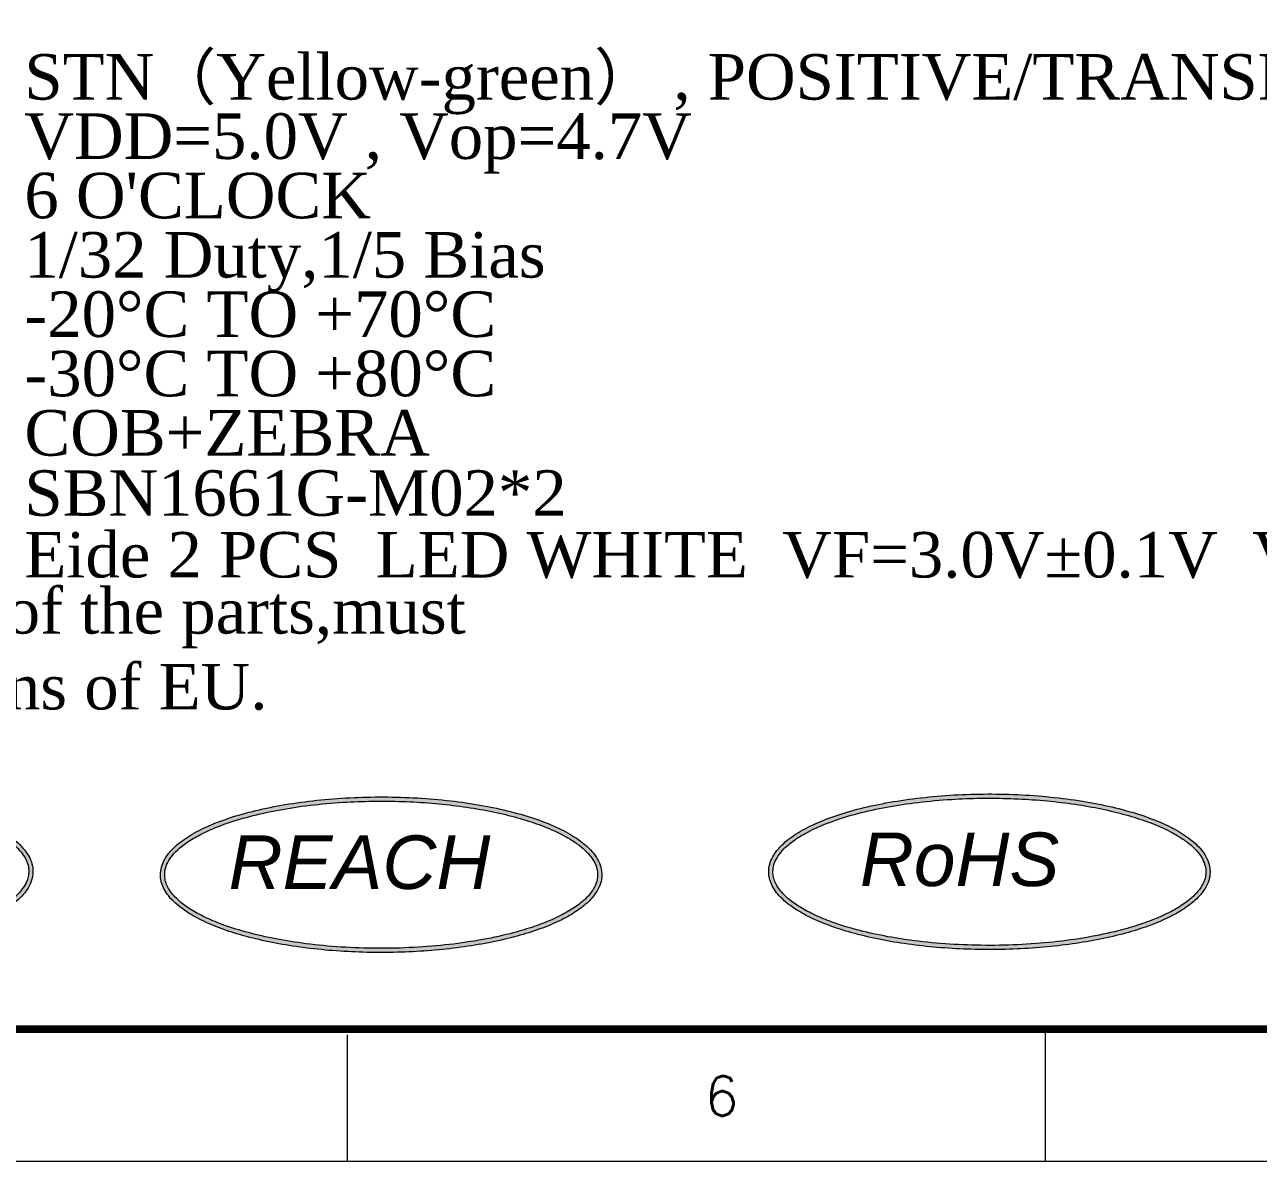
# Model space of a CAD drawing. Header units: millimetres. Extents: x 1251 to 1736, y 491 to 664.
# Drawn here: x 1302.2 to 1353.3, y 490.8 to 537.9 of the extents above; entities that cross this region are included whole.
import ezdxf

# ---------------------------------------------------------------- set-up
doc = ezdxf.new("R2010")
doc.units = ezdxf.units.MM
doc.header["$LTSCALE"] = 3
doc.layers.add('d', color=4, linetype='Continuous')
doc.styles.add('romans', font='romans.shx')
doc.styles.add('样式 3', font='')
doc.styles.get('样式 3').set_extended_font_data('FangSong_GB2312')

msp = doc.modelspace()

# ---------------------------------------------------------------- hatches: boundary and pattern name
at = {"layer": 'd', "lineweight": 0}
h = msp.add_hatch(color=0, dxfattribs=at)
edge = h.paths.add_edge_path()
edge.add_spline(control_points=[(1284.219, 502.856), (1284.219, 502.764), (1284.229, 502.673), (1284.271, 502.493), (1284.303, 502.403), (1284.386, 502.226), (1284.438, 502.139), (1284.56, 501.967), (1284.631, 501.883), (1284.896, 501.609), (1285.13, 501.425), (1285.619, 501.122), (1285.854, 500.998), (1286.37, 500.763), (1286.651, 500.651), (1287.255, 500.444), (1287.577, 500.347), (1288.257, 500.171), (1288.615, 500.092), (1289.358, 499.95), (1289.744, 499.888), (1290.536, 499.784), (1290.943, 499.742), (1291.769, 499.677), (1292.189, 499.655), (1293.033, 499.63), (1293.457, 499.628), (1294.303, 499.645), (1294.724, 499.663), (1295.555, 499.721), (1295.965, 499.759), (1296.765, 499.856), (1297.155, 499.914), (1297.909, 500.049), (1298.273, 500.125), (1298.966, 500.295), (1299.295, 500.388), (1299.915, 500.59), (1300.204, 500.699), (1300.738, 500.929), (1300.982, 501.051), (1301.42, 501.306), (1301.614, 501.44), (1301.948, 501.717), (1302.088, 501.86), (1302.28, 502.113), (1302.345, 502.22), (1302.444, 502.438), (1302.479, 502.549), (1302.516, 502.773), (1302.519, 502.885), (1302.492, 503.109), (1302.462, 503.22), (1302.372, 503.44), (1302.312, 503.548), (1302.162, 503.759), (1302.073, 503.863), (1301.808, 504.121), (1301.614, 504.273), (1301.161, 504.564), (1300.904, 504.702), (1300.332, 504.963), (1300.017, 505.085), (1299.339, 505.311), (1298.974, 505.415), (1298.204, 505.602), (1297.799, 505.685), (1296.956, 505.829), (1296.518, 505.889), (1295.622, 505.986), (1295.163, 506.022), (1294.235, 506.07), (1293.765, 506.081), (1292.827, 506.079), (1292.358, 506.065), (1291.432, 506.012), (1290.975, 505.973), (1290.083, 505.872), (1289.648, 505.809), (1288.812, 505.661), (1288.41, 505.576), (1287.648, 505.385), (1287.288, 505.279), (1286.62, 505.049), (1286.31, 504.925), (1285.75, 504.661), (1285.498, 504.521), (1285.058, 504.228), (1284.87, 504.075), (1284.6, 503.798), (1284.504, 503.675), (1284.366, 503.45), (1284.318, 503.348), (1284.249, 503.142), (1284.228, 503.037), (1284.219, 502.907), (1284.219, 502.881), (1284.219, 502.856)], knot_values=[0, 0, 0, 0, 0.080705, 0.080705, 0.16141, 0.16141, 0.242114, 0.242114, 0.322819, 0.322819, 0.509215, 0.509215, 0.648984, 0.648984, 0.788753, 0.788753, 0.928522, 0.928522, 1.068291, 1.068291, 1.20806, 1.20806, 1.347829, 1.347829, 1.487598, 1.487598, 1.627367, 1.627367, 1.767136, 1.767136, 1.906905, 1.906905, 2.046674, 2.046674, 2.186443, 2.186443, 2.326212, 2.326212, 2.465982, 2.465982, 2.605751, 2.605751, 2.74552, 2.74552, 2.885289, 2.885289, 2.984648, 2.984648, 3.084007, 3.084007, 3.183365, 3.183365, 3.282724, 3.282724, 3.382083, 3.382083, 3.481442, 3.481442, 3.636273, 3.636273, 3.791103, 3.791103, 3.945934, 3.945934, 4.100765, 4.100765, 4.255595, 4.255595, 4.410426, 4.410426, 4.565256, 4.565256, 4.720087, 4.720087, 4.874918, 4.874918, 5.029748, 5.029748, 5.184579, 5.184579, 5.339409, 5.339409, 5.49424, 5.49424, 5.64907, 5.64907, 5.803901, 5.803901, 5.958732, 5.958732, 6.074657, 6.074657, 6.167649, 6.167649, 6.260641, 6.260641, 6.283185, 6.283185, 6.283185, 6.283185], degree=3, periodic=0)
edge = h.paths.add_edge_path(flags=16)
edge.add_spline(control_points=[(1284.393, 502.856), (1284.393, 502.779), (1284.402, 502.703), (1284.437, 502.55), (1284.463, 502.474), (1284.534, 502.32), (1284.579, 502.243), (1284.686, 502.09), (1284.749, 502.013), (1284.893, 501.861), (1284.974, 501.786), (1285.203, 501.597), (1285.363, 501.484), (1285.723, 501.266), (1285.922, 501.161), (1286.358, 500.958), (1286.595, 500.861), (1287.162, 500.656), (1287.502, 500.55), (1288.225, 500.357), (1288.608, 500.271), (1289.409, 500.118), (1289.826, 500.052), (1290.728, 499.937), (1291.215, 499.891), (1292.207, 499.827), (1292.71, 499.809), (1293.718, 499.804), (1294.223, 499.815), (1295.22, 499.868), (1295.711, 499.908), (1296.669, 500.017), (1297.134, 500.086), (1298.025, 500.249), (1298.45, 500.343), (1299.151, 500.529), (1299.439, 500.615), (1299.979, 500.8), (1300.232, 500.899), (1300.699, 501.105), (1300.913, 501.213), (1301.298, 501.437), (1301.47, 501.553), (1301.744, 501.771), (1301.853, 501.872), (1302.038, 502.076), (1302.114, 502.179), (1302.233, 502.384), (1302.277, 502.487), (1302.323, 502.66), (1302.334, 502.731), (1302.341, 502.857), (1302.339, 502.913), (1302.323, 503.061), (1302.299, 503.154), (1302.226, 503.339), (1302.177, 503.433), (1302.05, 503.619), (1301.973, 503.711), (1301.793, 503.895), (1301.69, 503.986), (1301.457, 504.165), (1301.328, 504.253), (1300.985, 504.46), (1300.76, 504.577), (1300.263, 504.801), (1299.993, 504.907), (1299.412, 505.105), (1299.101, 505.198), (1298.446, 505.367), (1298.102, 505.445), (1297.385, 505.582), (1297.013, 505.642), (1296.249, 505.745), (1295.857, 505.787), (1295.059, 505.853), (1294.654, 505.877), (1293.837, 505.904), (1293.427, 505.908), (1292.607, 505.897), (1292.198, 505.882), (1291.327, 505.829), (1290.866, 505.788), (1289.969, 505.68), (1289.533, 505.614), (1288.696, 505.46), (1288.296, 505.371), (1287.541, 505.173), (1287.186, 505.064), (1286.532, 504.828), (1286.232, 504.701), (1285.747, 504.459), (1285.55, 504.346), (1285.201, 504.114), (1285.049, 503.994), (1284.819, 503.777), (1284.733, 503.681), (1284.589, 503.488), (1284.532, 503.391), (1284.447, 503.197), (1284.419, 503.101), (1284.397, 502.955), (1284.393, 502.905), (1284.393, 502.856)], knot_values=[0, 0, 0, 0, 0.079306, 0.079306, 0.158613, 0.158613, 0.237919, 0.237919, 0.317226, 0.317226, 0.396532, 0.396532, 0.518693, 0.518693, 0.640855, 0.640855, 0.763016, 0.763016, 0.914998, 0.914998, 1.06698, 1.06698, 1.218962, 1.218962, 1.386447, 1.386447, 1.553932, 1.553932, 1.721416, 1.721416, 1.888901, 1.888901, 2.056385, 2.056385, 2.22387, 2.22387, 2.350634, 2.350634, 2.477398, 2.477398, 2.604163, 2.604163, 2.730927, 2.730927, 2.837105, 2.837105, 2.943284, 2.943284, 3.049462, 3.049462, 3.122895, 3.122895, 3.180646, 3.180646, 3.276738, 3.276738, 3.372829, 3.372829, 3.468921, 3.468921, 3.565013, 3.565013, 3.661104, 3.661104, 3.797354, 3.797354, 3.933604, 3.933604, 4.069854, 4.069854, 4.206104, 4.206104, 4.342353, 4.342353, 4.478603, 4.478603, 4.614853, 4.614853, 4.751103, 4.751103, 4.887353, 4.887353, 5.045094, 5.045094, 5.202835, 5.202835, 5.360576, 5.360576, 5.518317, 5.518317, 5.676058, 5.676058, 5.803834, 5.803834, 5.93161, 5.93161, 6.031584, 6.031584, 6.131557, 6.131557, 6.231531, 6.231531, 6.283185, 6.283185, 6.283185, 6.283185], degree=3, periodic=0)
h = msp.add_hatch(color=0, dxfattribs=at)
edge = h.paths.add_edge_path()
edge.add_spline(control_points=[(1307.798, 502.718), (1307.798, 502.627), (1307.809, 502.536), (1307.851, 502.355), (1307.883, 502.265), (1307.966, 502.088), (1308.017, 502.001), (1308.14, 501.83), (1308.211, 501.745), (1308.476, 501.471), (1308.71, 501.288), (1309.198, 500.985), (1309.433, 500.861), (1309.949, 500.625), (1310.23, 500.514), (1310.834, 500.306), (1311.157, 500.21), (1311.837, 500.034), (1312.194, 499.954), (1312.938, 499.813), (1313.323, 499.751), (1314.116, 499.647), (1314.522, 499.604), (1315.349, 499.539), (1315.768, 499.517), (1316.612, 499.493), (1317.037, 499.491), (1317.883, 499.507), (1318.304, 499.526), (1319.135, 499.583), (1319.545, 499.622), (1320.345, 499.719), (1320.735, 499.777), (1321.489, 499.911), (1321.852, 499.988), (1322.545, 500.157), (1322.875, 500.251), (1323.494, 500.453), (1323.784, 500.561), (1324.317, 500.792), (1324.561, 500.913), (1324.999, 501.169), (1325.193, 501.302), (1325.528, 501.579), (1325.668, 501.723), (1325.859, 501.975), (1325.924, 502.083), (1326.024, 502.301), (1326.059, 502.412), (1326.096, 502.635), (1326.098, 502.748), (1326.071, 502.972), (1326.042, 503.083), (1325.952, 503.302), (1325.892, 503.41), (1325.742, 503.621), (1325.652, 503.725), (1325.388, 503.984), (1325.193, 504.136), (1324.741, 504.426), (1324.484, 504.564), (1323.912, 504.825), (1323.597, 504.948), (1322.918, 505.174), (1322.554, 505.278), (1321.784, 505.465), (1321.378, 505.548), (1320.535, 505.691), (1320.098, 505.752), (1319.202, 505.848), (1318.743, 505.885), (1317.814, 505.932), (1317.345, 505.944), (1316.407, 505.941), (1315.938, 505.927), (1315.012, 505.875), (1314.555, 505.836), (1313.663, 505.734), (1313.228, 505.672), (1312.391, 505.524), (1311.989, 505.439), (1311.228, 505.248), (1310.868, 505.142), (1310.199, 504.912), (1309.89, 504.788), (1309.329, 504.524), (1309.078, 504.384), (1308.638, 504.091), (1308.45, 503.938), (1308.18, 503.66), (1308.084, 503.538), (1307.946, 503.313), (1307.898, 503.211), (1307.828, 503.004), (1307.808, 502.9), (1307.799, 502.769), (1307.798, 502.744), (1307.798, 502.718)], knot_values=[0, 0, 0, 0, 0.080705, 0.080705, 0.16141, 0.16141, 0.242114, 0.242114, 0.322819, 0.322819, 0.509215, 0.509215, 0.648984, 0.648984, 0.788753, 0.788753, 0.928522, 0.928522, 1.068291, 1.068291, 1.20806, 1.20806, 1.347829, 1.347829, 1.487598, 1.487598, 1.627367, 1.627367, 1.767136, 1.767136, 1.906905, 1.906905, 2.046674, 2.046674, 2.186443, 2.186443, 2.326212, 2.326212, 2.465982, 2.465982, 2.605751, 2.605751, 2.74552, 2.74552, 2.885289, 2.885289, 2.984648, 2.984648, 3.084007, 3.084007, 3.183365, 3.183365, 3.282724, 3.282724, 3.382083, 3.382083, 3.481442, 3.481442, 3.636273, 3.636273, 3.791103, 3.791103, 3.945934, 3.945934, 4.100765, 4.100765, 4.255595, 4.255595, 4.410426, 4.410426, 4.565256, 4.565256, 4.720087, 4.720087, 4.874918, 4.874918, 5.029748, 5.029748, 5.184579, 5.184579, 5.339409, 5.339409, 5.49424, 5.49424, 5.64907, 5.64907, 5.803901, 5.803901, 5.958732, 5.958732, 6.074657, 6.074657, 6.167649, 6.167649, 6.260641, 6.260641, 6.283185, 6.283185, 6.283185, 6.283185], degree=3, periodic=0)
edge = h.paths.add_edge_path(flags=16)
edge.add_spline(control_points=[(1307.973, 502.718), (1307.973, 502.642), (1307.981, 502.566), (1308.017, 502.413), (1308.043, 502.336), (1308.114, 502.183), (1308.158, 502.106), (1308.266, 501.952), (1308.329, 501.876), (1308.473, 501.724), (1308.554, 501.648), (1308.783, 501.459), (1308.943, 501.347), (1309.302, 501.129), (1309.502, 501.023), (1309.938, 500.821), (1310.174, 500.724), (1310.742, 500.518), (1311.082, 500.413), (1311.805, 500.22), (1312.188, 500.133), (1312.988, 499.98), (1313.405, 499.915), (1314.307, 499.8), (1314.795, 499.753), (1315.786, 499.689), (1316.289, 499.672), (1317.298, 499.666), (1317.802, 499.678), (1318.799, 499.73), (1319.291, 499.771), (1320.248, 499.88), (1320.714, 499.948), (1321.604, 500.111), (1322.03, 500.205), (1322.731, 500.391), (1323.018, 500.478), (1323.559, 500.663), (1323.811, 500.761), (1324.278, 500.968), (1324.492, 501.076), (1324.878, 501.3), (1325.05, 501.416), (1325.323, 501.633), (1325.432, 501.734), (1325.617, 501.938), (1325.693, 502.041), (1325.813, 502.247), (1325.856, 502.35), (1325.902, 502.523), (1325.914, 502.594), (1325.92, 502.72), (1325.919, 502.775), (1325.902, 502.923), (1325.879, 503.016), (1325.806, 503.202), (1325.756, 503.295), (1325.63, 503.481), (1325.553, 503.574), (1325.373, 503.758), (1325.269, 503.848), (1325.037, 504.027), (1324.907, 504.115), (1324.565, 504.322), (1324.339, 504.44), (1323.843, 504.663), (1323.572, 504.769), (1322.991, 504.968), (1322.681, 505.06), (1322.026, 505.23), (1321.681, 505.307), (1320.965, 505.445), (1320.593, 505.505), (1319.829, 505.608), (1319.436, 505.65), (1318.639, 505.716), (1318.233, 505.739), (1317.417, 505.767), (1317.006, 505.771), (1316.187, 505.76), (1315.778, 505.745), (1314.907, 505.691), (1314.446, 505.65), (1313.549, 505.543), (1313.112, 505.477), (1312.276, 505.322), (1311.875, 505.233), (1311.12, 505.035), (1310.766, 504.926), (1310.112, 504.69), (1309.812, 504.563), (1309.326, 504.321), (1309.129, 504.209), (1308.781, 503.976), (1308.628, 503.857), (1308.399, 503.64), (1308.313, 503.544), (1308.169, 503.351), (1308.112, 503.254), (1308.027, 503.06), (1307.998, 502.963), (1307.976, 502.817), (1307.973, 502.768), (1307.973, 502.718)], knot_values=[0, 0, 0, 0, 0.079306, 0.079306, 0.158613, 0.158613, 0.237919, 0.237919, 0.317226, 0.317226, 0.396532, 0.396532, 0.518693, 0.518693, 0.640855, 0.640855, 0.763016, 0.763016, 0.914998, 0.914998, 1.06698, 1.06698, 1.218962, 1.218962, 1.386447, 1.386447, 1.553932, 1.553932, 1.721416, 1.721416, 1.888901, 1.888901, 2.056385, 2.056385, 2.22387, 2.22387, 2.350634, 2.350634, 2.477398, 2.477398, 2.604163, 2.604163, 2.730927, 2.730927, 2.837105, 2.837105, 2.943284, 2.943284, 3.049462, 3.049462, 3.122895, 3.122895, 3.180646, 3.180646, 3.276738, 3.276738, 3.372829, 3.372829, 3.468921, 3.468921, 3.565013, 3.565013, 3.661104, 3.661104, 3.797354, 3.797354, 3.933604, 3.933604, 4.069854, 4.069854, 4.206104, 4.206104, 4.342353, 4.342353, 4.478603, 4.478603, 4.614853, 4.614853, 4.751103, 4.751103, 4.887353, 4.887353, 5.045094, 5.045094, 5.202835, 5.202835, 5.360576, 5.360576, 5.518317, 5.518317, 5.676058, 5.676058, 5.803834, 5.803834, 5.93161, 5.93161, 6.031584, 6.031584, 6.131557, 6.131557, 6.231531, 6.231531, 6.283185, 6.283185, 6.283185, 6.283185], degree=3, periodic=0)
h = msp.add_hatch(color=0, dxfattribs=at)
edge = h.paths.add_edge_path()
edge.add_spline(control_points=[(1333.014, 502.84), (1333.014, 502.749), (1333.024, 502.657), (1333.067, 502.477), (1333.098, 502.387), (1333.181, 502.21), (1333.233, 502.123), (1333.355, 501.951), (1333.426, 501.867), (1333.691, 501.593), (1333.925, 501.41), (1334.414, 501.106), (1334.649, 500.982), (1335.165, 500.747), (1335.446, 500.635), (1336.05, 500.428), (1336.372, 500.331), (1337.052, 500.155), (1337.41, 500.076), (1338.153, 499.934), (1338.539, 499.872), (1339.331, 499.768), (1339.738, 499.726), (1340.564, 499.661), (1340.984, 499.639), (1341.828, 499.614), (1342.253, 499.612), (1343.098, 499.629), (1343.519, 499.647), (1344.35, 499.705), (1344.76, 499.743), (1345.56, 499.84), (1345.951, 499.898), (1346.704, 500.033), (1347.068, 500.109), (1347.761, 500.279), (1348.091, 500.372), (1348.71, 500.574), (1348.999, 500.683), (1349.533, 500.913), (1349.777, 501.035), (1350.215, 501.29), (1350.409, 501.424), (1350.743, 501.701), (1350.884, 501.844), (1351.075, 502.097), (1351.14, 502.204), (1351.24, 502.422), (1351.274, 502.533), (1351.312, 502.757), (1351.314, 502.869), (1351.287, 503.093), (1351.257, 503.204), (1351.168, 503.424), (1351.107, 503.532), (1350.957, 503.743), (1350.868, 503.847), (1350.604, 504.105), (1350.409, 504.257), (1349.957, 504.548), (1349.699, 504.686), (1349.127, 504.947), (1348.813, 505.069), (1348.134, 505.295), (1347.769, 505.399), (1347, 505.586), (1346.594, 505.669), (1345.751, 505.813), (1345.313, 505.873), (1344.417, 505.97), (1343.958, 506.006), (1343.03, 506.054), (1342.561, 506.065), (1341.622, 506.063), (1341.153, 506.049), (1340.227, 505.996), (1339.77, 505.957), (1338.878, 505.856), (1338.444, 505.793), (1337.607, 505.645), (1337.205, 505.56), (1336.443, 505.369), (1336.084, 505.263), (1335.415, 505.033), (1335.106, 504.909), (1334.545, 504.645), (1334.293, 504.505), (1333.854, 504.212), (1333.665, 504.059), (1333.396, 503.782), (1333.299, 503.66), (1333.162, 503.434), (1333.113, 503.332), (1333.044, 503.126), (1333.023, 503.021), (1333.015, 502.891), (1333.014, 502.865), (1333.014, 502.84)], knot_values=[0, 0, 0, 0, 0.080705, 0.080705, 0.16141, 0.16141, 0.242114, 0.242114, 0.322819, 0.322819, 0.509215, 0.509215, 0.648984, 0.648984, 0.788753, 0.788753, 0.928522, 0.928522, 1.068291, 1.068291, 1.20806, 1.20806, 1.347829, 1.347829, 1.487598, 1.487598, 1.627367, 1.627367, 1.767136, 1.767136, 1.906905, 1.906905, 2.046674, 2.046674, 2.186443, 2.186443, 2.326212, 2.326212, 2.465982, 2.465982, 2.605751, 2.605751, 2.74552, 2.74552, 2.885289, 2.885289, 2.984648, 2.984648, 3.084007, 3.084007, 3.183365, 3.183365, 3.282724, 3.282724, 3.382083, 3.382083, 3.481442, 3.481442, 3.636273, 3.636273, 3.791103, 3.791103, 3.945934, 3.945934, 4.100765, 4.100765, 4.255595, 4.255595, 4.410426, 4.410426, 4.565256, 4.565256, 4.720087, 4.720087, 4.874918, 4.874918, 5.029748, 5.029748, 5.184579, 5.184579, 5.339409, 5.339409, 5.49424, 5.49424, 5.64907, 5.64907, 5.803901, 5.803901, 5.958732, 5.958732, 6.074657, 6.074657, 6.167649, 6.167649, 6.260641, 6.260641, 6.283185, 6.283185, 6.283185, 6.283185], degree=3, periodic=0)
edge = h.paths.add_edge_path(flags=16)
edge.add_spline(control_points=[(1333.188, 502.84), (1333.188, 502.763), (1333.197, 502.687), (1333.232, 502.534), (1333.259, 502.458), (1333.329, 502.304), (1333.374, 502.227), (1333.481, 502.074), (1333.544, 501.997), (1333.688, 501.845), (1333.77, 501.77), (1333.998, 501.581), (1334.158, 501.468), (1334.518, 501.25), (1334.718, 501.145), (1335.154, 500.942), (1335.39, 500.845), (1335.957, 500.64), (1336.297, 500.534), (1337.021, 500.342), (1337.404, 500.255), (1338.204, 500.102), (1338.621, 500.036), (1339.523, 499.921), (1340.011, 499.875), (1341.002, 499.811), (1341.505, 499.793), (1342.513, 499.788), (1343.018, 499.799), (1344.015, 499.852), (1344.507, 499.892), (1345.464, 500.001), (1345.929, 500.07), (1346.82, 500.233), (1347.245, 500.327), (1347.947, 500.513), (1348.234, 500.599), (1348.774, 500.784), (1349.027, 500.883), (1349.494, 501.089), (1349.708, 501.197), (1350.094, 501.421), (1350.265, 501.537), (1350.539, 501.755), (1350.648, 501.856), (1350.833, 502.06), (1350.909, 502.163), (1351.028, 502.368), (1351.072, 502.471), (1351.118, 502.644), (1351.129, 502.715), (1351.136, 502.841), (1351.134, 502.897), (1351.118, 503.045), (1351.094, 503.138), (1351.022, 503.323), (1350.972, 503.417), (1350.845, 503.603), (1350.769, 503.695), (1350.588, 503.879), (1350.485, 503.97), (1350.252, 504.149), (1350.123, 504.237), (1349.78, 504.444), (1349.555, 504.561), (1349.059, 504.785), (1348.788, 504.891), (1348.207, 505.089), (1347.896, 505.182), (1347.241, 505.351), (1346.897, 505.429), (1346.18, 505.566), (1345.809, 505.627), (1345.044, 505.729), (1344.652, 505.771), (1343.854, 505.837), (1343.449, 505.861), (1342.633, 505.888), (1342.222, 505.893), (1341.402, 505.882), (1340.993, 505.866), (1340.122, 505.813), (1339.661, 505.772), (1338.764, 505.664), (1338.328, 505.598), (1337.491, 505.444), (1337.091, 505.355), (1336.336, 505.157), (1335.981, 505.048), (1335.327, 504.812), (1335.027, 504.685), (1334.542, 504.443), (1334.345, 504.33), (1333.996, 504.098), (1333.844, 503.978), (1333.614, 503.761), (1333.528, 503.665), (1333.385, 503.472), (1333.328, 503.375), (1333.242, 503.182), (1333.214, 503.085), (1333.192, 502.939), (1333.188, 502.889), (1333.188, 502.84)], knot_values=[0, 0, 0, 0, 0.079306, 0.079306, 0.158613, 0.158613, 0.237919, 0.237919, 0.317226, 0.317226, 0.396532, 0.396532, 0.518693, 0.518693, 0.640855, 0.640855, 0.763016, 0.763016, 0.914998, 0.914998, 1.06698, 1.06698, 1.218962, 1.218962, 1.386447, 1.386447, 1.553932, 1.553932, 1.721416, 1.721416, 1.888901, 1.888901, 2.056385, 2.056385, 2.22387, 2.22387, 2.350634, 2.350634, 2.477398, 2.477398, 2.604163, 2.604163, 2.730927, 2.730927, 2.837105, 2.837105, 2.943284, 2.943284, 3.049462, 3.049462, 3.122895, 3.122895, 3.180646, 3.180646, 3.276738, 3.276738, 3.372829, 3.372829, 3.468921, 3.468921, 3.565013, 3.565013, 3.661104, 3.661104, 3.797354, 3.797354, 3.933604, 3.933604, 4.069854, 4.069854, 4.206104, 4.206104, 4.342353, 4.342353, 4.478603, 4.478603, 4.614853, 4.614853, 4.751103, 4.751103, 4.887353, 4.887353, 5.045094, 5.045094, 5.202835, 5.202835, 5.360576, 5.360576, 5.518317, 5.518317, 5.676058, 5.676058, 5.803834, 5.803834, 5.93161, 5.93161, 6.031584, 6.031584, 6.131557, 6.131557, 6.231531, 6.231531, 6.283185, 6.283185, 6.283185, 6.283185], degree=3, periodic=0)

# ---------------------------------------------------------------- linework, layer by layer
at = {"layer": 'd', "color": 0, "lineweight": 0}
for p, q in [((1315.552, 490.84), (1315.552, 496.083)), ((1344.486, 490.84), (1344.486, 496.321)), ((1251.382, 490.84), (1496.565, 490.84))]:
    msp.add_line(p, q, dxfattribs=at)
for points, const_width in [([(1489.234, 658.725), (1257.555, 658.725), (1257.555, 496.321), (1489.234, 496.321), (1489.234, 658.725)], 0.322), ([(1380.068, 496.321), (1337.28, 496.321)], 0.179)]:
    msp.add_lwpolyline(points, dxfattribs=dict(at, const_width=const_width))
for points, knots in [([(1284.219, 502.856), (1284.219, 502.764), (1284.229, 502.673), (1284.271, 502.493), (1284.303, 502.403), (1284.386, 502.226), (1284.438, 502.139), (1284.56, 501.967), (1284.631, 501.883), (1284.896, 501.609), (1285.13, 501.425), (1285.619, 501.122), (1285.854, 500.998), (1286.37, 500.763), (1286.651, 500.651), (1287.255, 500.444), (1287.577, 500.347), (1288.257, 500.171), (1288.615, 500.092), (1289.358, 499.95), (1289.744, 499.888), (1290.536, 499.784), (1290.943, 499.742), (1291.769, 499.677), (1292.189, 499.655), (1293.033, 499.63), (1293.457, 499.628), (1294.303, 499.645), (1294.724, 499.663), (1295.555, 499.721), (1295.965, 499.759), (1296.765, 499.856), (1297.155, 499.914), (1297.909, 500.049), (1298.273, 500.125), (1298.966, 500.295), (1299.295, 500.388), (1299.915, 500.59), (1300.204, 500.699), (1300.738, 500.929), (1300.982, 501.051), (1301.42, 501.306), (1301.614, 501.44), (1301.948, 501.717), (1302.088, 501.86), (1302.28, 502.113), (1302.345, 502.22), (1302.444, 502.438), (1302.479, 502.549), (1302.516, 502.773), (1302.519, 502.885), (1302.492, 503.109), (1302.462, 503.22), (1302.372, 503.44), (1302.312, 503.548), (1302.162, 503.759), (1302.073, 503.863), (1301.808, 504.121), (1301.614, 504.273), (1301.161, 504.564), (1300.904, 504.702), (1300.332, 504.963), (1300.017, 505.085), (1299.339, 505.311), (1298.974, 505.415), (1298.204, 505.602), (1297.799, 505.685), (1296.956, 505.829), (1296.518, 505.889), (1295.622, 505.986), (1295.163, 506.022), (1294.235, 506.07), (1293.765, 506.081), (1292.827, 506.079), (1292.358, 506.065), (1291.432, 506.012), (1290.975, 505.973), (1290.083, 505.872), (1289.648, 505.809), (1288.812, 505.661), (1288.41, 505.576), (1287.648, 505.385), (1287.288, 505.279), (1286.62, 505.049), (1286.31, 504.925), (1285.75, 504.661), (1285.498, 504.521), (1285.058, 504.228), (1284.87, 504.075), (1284.6, 503.798), (1284.504, 503.675), (1284.366, 503.45), (1284.318, 503.348), (1284.249, 503.142), (1284.228, 503.037), (1284.219, 502.907), (1284.219, 502.881), (1284.219, 502.856)], [0, 0, 0, 0, 0.080705, 0.080705, 0.16141, 0.16141, 0.242114, 0.242114, 0.322819, 0.322819, 0.509215, 0.509215, 0.648984, 0.648984, 0.788753, 0.788753, 0.928522, 0.928522, 1.068291, 1.068291, 1.20806, 1.20806, 1.347829, 1.347829, 1.487598, 1.487598, 1.627367, 1.627367, 1.767136, 1.767136, 1.906905, 1.906905, 2.046674, 2.046674, 2.186443, 2.186443, 2.326212, 2.326212, 2.465982, 2.465982, 2.605751, 2.605751, 2.74552, 2.74552, 2.885289, 2.885289, 2.984648, 2.984648, 3.084007, 3.084007, 3.183365, 3.183365, 3.282724, 3.282724, 3.382083, 3.382083, 3.481442, 3.481442, 3.636273, 3.636273, 3.791103, 3.791103, 3.945934, 3.945934, 4.100765, 4.100765, 4.255595, 4.255595, 4.410426, 4.410426, 4.565256, 4.565256, 4.720087, 4.720087, 4.874918, 4.874918, 5.029748, 5.029748, 5.184579, 5.184579, 5.339409, 5.339409, 5.49424, 5.49424, 5.64907, 5.64907, 5.803901, 5.803901, 5.958732, 5.958732, 6.074657, 6.074657, 6.167649, 6.167649, 6.260641, 6.260641, 6.283185, 6.283185, 6.283185, 6.283185]), ([(1284.393, 502.856), (1284.393, 502.779), (1284.402, 502.703), (1284.437, 502.55), (1284.463, 502.474), (1284.534, 502.32), (1284.579, 502.243), (1284.686, 502.09), (1284.749, 502.013), (1284.893, 501.861), (1284.974, 501.786), (1285.203, 501.597), (1285.363, 501.484), (1285.723, 501.266), (1285.922, 501.161), (1286.358, 500.958), (1286.595, 500.861), (1287.162, 500.656), (1287.502, 500.55), (1288.225, 500.357), (1288.608, 500.271), (1289.409, 500.118), (1289.826, 500.052), (1290.728, 499.937), (1291.215, 499.891), (1292.207, 499.827), (1292.71, 499.809), (1293.718, 499.804), (1294.223, 499.815), (1295.22, 499.868), (1295.711, 499.908), (1296.669, 500.017), (1297.134, 500.086), (1298.025, 500.249), (1298.45, 500.343), (1299.151, 500.529), (1299.439, 500.615), (1299.979, 500.8), (1300.232, 500.899), (1300.699, 501.105), (1300.913, 501.213), (1301.298, 501.437), (1301.47, 501.553), (1301.744, 501.771), (1301.853, 501.872), (1302.038, 502.076), (1302.114, 502.179), (1302.233, 502.384), (1302.277, 502.487), (1302.323, 502.66), (1302.334, 502.731), (1302.341, 502.857), (1302.339, 502.913), (1302.323, 503.061), (1302.299, 503.154), (1302.226, 503.339), (1302.177, 503.433), (1302.05, 503.619), (1301.973, 503.711), (1301.793, 503.895), (1301.69, 503.986), (1301.457, 504.165), (1301.328, 504.253), (1300.985, 504.46), (1300.76, 504.577), (1300.263, 504.801), (1299.993, 504.907), (1299.412, 505.105), (1299.101, 505.198), (1298.446, 505.367), (1298.102, 505.445), (1297.385, 505.582), (1297.013, 505.642), (1296.249, 505.745), (1295.857, 505.787), (1295.059, 505.853), (1294.654, 505.877), (1293.837, 505.904), (1293.427, 505.908), (1292.607, 505.897), (1292.198, 505.882), (1291.327, 505.829), (1290.866, 505.788), (1289.969, 505.68), (1289.533, 505.614), (1288.696, 505.46), (1288.296, 505.371), (1287.541, 505.173), (1287.186, 505.064), (1286.532, 504.828), (1286.232, 504.701), (1285.747, 504.459), (1285.55, 504.346), (1285.201, 504.114), (1285.049, 503.994), (1284.819, 503.777), (1284.733, 503.681), (1284.589, 503.488), (1284.532, 503.391), (1284.447, 503.197), (1284.419, 503.101), (1284.397, 502.955), (1284.393, 502.905), (1284.393, 502.856)], [0, 0, 0, 0, 0.079306, 0.079306, 0.158613, 0.158613, 0.237919, 0.237919, 0.317226, 0.317226, 0.396532, 0.396532, 0.518693, 0.518693, 0.640855, 0.640855, 0.763016, 0.763016, 0.914998, 0.914998, 1.06698, 1.06698, 1.218962, 1.218962, 1.386447, 1.386447, 1.553932, 1.553932, 1.721416, 1.721416, 1.888901, 1.888901, 2.056385, 2.056385, 2.22387, 2.22387, 2.350634, 2.350634, 2.477398, 2.477398, 2.604163, 2.604163, 2.730927, 2.730927, 2.837105, 2.837105, 2.943284, 2.943284, 3.049462, 3.049462, 3.122895, 3.122895, 3.180646, 3.180646, 3.276738, 3.276738, 3.372829, 3.372829, 3.468921, 3.468921, 3.565013, 3.565013, 3.661104, 3.661104, 3.797354, 3.797354, 3.933604, 3.933604, 4.069854, 4.069854, 4.206104, 4.206104, 4.342353, 4.342353, 4.478603, 4.478603, 4.614853, 4.614853, 4.751103, 4.751103, 4.887353, 4.887353, 5.045094, 5.045094, 5.202835, 5.202835, 5.360576, 5.360576, 5.518317, 5.518317, 5.676058, 5.676058, 5.803834, 5.803834, 5.93161, 5.93161, 6.031584, 6.031584, 6.131557, 6.131557, 6.231531, 6.231531, 6.283185, 6.283185, 6.283185, 6.283185]), ([(1307.798, 502.718), (1307.798, 502.627), (1307.809, 502.536), (1307.851, 502.355), (1307.883, 502.265), (1307.966, 502.088), (1308.017, 502.001), (1308.14, 501.83), (1308.211, 501.745), (1308.476, 501.471), (1308.71, 501.288), (1309.198, 500.985), (1309.433, 500.861), (1309.949, 500.625), (1310.23, 500.514), (1310.834, 500.306), (1311.157, 500.21), (1311.837, 500.034), (1312.194, 499.954), (1312.938, 499.813), (1313.323, 499.751), (1314.116, 499.647), (1314.522, 499.604), (1315.349, 499.539), (1315.768, 499.517), (1316.612, 499.493), (1317.037, 499.491), (1317.883, 499.507), (1318.304, 499.526), (1319.135, 499.583), (1319.545, 499.622), (1320.345, 499.719), (1320.735, 499.777), (1321.489, 499.911), (1321.852, 499.988), (1322.545, 500.157), (1322.875, 500.251), (1323.494, 500.453), (1323.784, 500.561), (1324.317, 500.792), (1324.561, 500.913), (1324.999, 501.169), (1325.193, 501.302), (1325.528, 501.579), (1325.668, 501.723), (1325.859, 501.975), (1325.924, 502.083), (1326.024, 502.301), (1326.059, 502.412), (1326.096, 502.635), (1326.098, 502.748), (1326.071, 502.972), (1326.042, 503.083), (1325.952, 503.302), (1325.892, 503.41), (1325.742, 503.621), (1325.652, 503.725), (1325.388, 503.984), (1325.193, 504.136), (1324.741, 504.426), (1324.484, 504.564), (1323.912, 504.825), (1323.597, 504.948), (1322.918, 505.174), (1322.554, 505.278), (1321.784, 505.465), (1321.378, 505.548), (1320.535, 505.691), (1320.098, 505.752), (1319.202, 505.848), (1318.743, 505.885), (1317.814, 505.932), (1317.345, 505.944), (1316.407, 505.941), (1315.938, 505.927), (1315.012, 505.875), (1314.555, 505.836), (1313.663, 505.734), (1313.228, 505.672), (1312.391, 505.524), (1311.989, 505.439), (1311.228, 505.248), (1310.868, 505.142), (1310.199, 504.912), (1309.89, 504.788), (1309.329, 504.524), (1309.078, 504.384), (1308.638, 504.091), (1308.45, 503.938), (1308.18, 503.66), (1308.084, 503.538), (1307.946, 503.313), (1307.898, 503.211), (1307.828, 503.004), (1307.808, 502.9), (1307.799, 502.769), (1307.798, 502.744), (1307.798, 502.718)], [0, 0, 0, 0, 0.080705, 0.080705, 0.16141, 0.16141, 0.242114, 0.242114, 0.322819, 0.322819, 0.509215, 0.509215, 0.648984, 0.648984, 0.788753, 0.788753, 0.928522, 0.928522, 1.068291, 1.068291, 1.20806, 1.20806, 1.347829, 1.347829, 1.487598, 1.487598, 1.627367, 1.627367, 1.767136, 1.767136, 1.906905, 1.906905, 2.046674, 2.046674, 2.186443, 2.186443, 2.326212, 2.326212, 2.465982, 2.465982, 2.605751, 2.605751, 2.74552, 2.74552, 2.885289, 2.885289, 2.984648, 2.984648, 3.084007, 3.084007, 3.183365, 3.183365, 3.282724, 3.282724, 3.382083, 3.382083, 3.481442, 3.481442, 3.636273, 3.636273, 3.791103, 3.791103, 3.945934, 3.945934, 4.100765, 4.100765, 4.255595, 4.255595, 4.410426, 4.410426, 4.565256, 4.565256, 4.720087, 4.720087, 4.874918, 4.874918, 5.029748, 5.029748, 5.184579, 5.184579, 5.339409, 5.339409, 5.49424, 5.49424, 5.64907, 5.64907, 5.803901, 5.803901, 5.958732, 5.958732, 6.074657, 6.074657, 6.167649, 6.167649, 6.260641, 6.260641, 6.283185, 6.283185, 6.283185, 6.283185]), ([(1307.973, 502.718), (1307.973, 502.642), (1307.981, 502.566), (1308.017, 502.413), (1308.043, 502.336), (1308.114, 502.183), (1308.158, 502.106), (1308.266, 501.952), (1308.329, 501.876), (1308.473, 501.724), (1308.554, 501.648), (1308.783, 501.459), (1308.943, 501.347), (1309.302, 501.129), (1309.502, 501.023), (1309.938, 500.821), (1310.174, 500.724), (1310.742, 500.518), (1311.082, 500.413), (1311.805, 500.22), (1312.188, 500.133), (1312.988, 499.98), (1313.405, 499.915), (1314.307, 499.8), (1314.795, 499.753), (1315.786, 499.689), (1316.289, 499.672), (1317.298, 499.666), (1317.802, 499.678), (1318.799, 499.73), (1319.291, 499.771), (1320.248, 499.88), (1320.714, 499.948), (1321.604, 500.111), (1322.03, 500.205), (1322.731, 500.391), (1323.018, 500.478), (1323.559, 500.663), (1323.811, 500.761), (1324.278, 500.968), (1324.492, 501.076), (1324.878, 501.3), (1325.05, 501.416), (1325.323, 501.633), (1325.432, 501.734), (1325.617, 501.938), (1325.693, 502.041), (1325.813, 502.247), (1325.856, 502.35), (1325.902, 502.523), (1325.914, 502.594), (1325.92, 502.72), (1325.919, 502.775), (1325.902, 502.923), (1325.879, 503.016), (1325.806, 503.202), (1325.756, 503.295), (1325.63, 503.481), (1325.553, 503.574), (1325.373, 503.758), (1325.269, 503.848), (1325.037, 504.027), (1324.907, 504.115), (1324.565, 504.322), (1324.339, 504.44), (1323.843, 504.663), (1323.572, 504.769), (1322.991, 504.968), (1322.681, 505.06), (1322.026, 505.23), (1321.681, 505.307), (1320.965, 505.445), (1320.593, 505.505), (1319.829, 505.608), (1319.436, 505.65), (1318.639, 505.716), (1318.233, 505.739), (1317.417, 505.767), (1317.006, 505.771), (1316.187, 505.76), (1315.778, 505.745), (1314.907, 505.691), (1314.446, 505.65), (1313.549, 505.543), (1313.112, 505.477), (1312.276, 505.322), (1311.875, 505.233), (1311.12, 505.035), (1310.766, 504.926), (1310.112, 504.69), (1309.812, 504.563), (1309.326, 504.321), (1309.129, 504.209), (1308.781, 503.976), (1308.628, 503.857), (1308.399, 503.64), (1308.313, 503.544), (1308.169, 503.351), (1308.112, 503.254), (1308.027, 503.06), (1307.998, 502.963), (1307.976, 502.817), (1307.973, 502.768), (1307.973, 502.718)], [0, 0, 0, 0, 0.079306, 0.079306, 0.158613, 0.158613, 0.237919, 0.237919, 0.317226, 0.317226, 0.396532, 0.396532, 0.518693, 0.518693, 0.640855, 0.640855, 0.763016, 0.763016, 0.914998, 0.914998, 1.06698, 1.06698, 1.218962, 1.218962, 1.386447, 1.386447, 1.553932, 1.553932, 1.721416, 1.721416, 1.888901, 1.888901, 2.056385, 2.056385, 2.22387, 2.22387, 2.350634, 2.350634, 2.477398, 2.477398, 2.604163, 2.604163, 2.730927, 2.730927, 2.837105, 2.837105, 2.943284, 2.943284, 3.049462, 3.049462, 3.122895, 3.122895, 3.180646, 3.180646, 3.276738, 3.276738, 3.372829, 3.372829, 3.468921, 3.468921, 3.565013, 3.565013, 3.661104, 3.661104, 3.797354, 3.797354, 3.933604, 3.933604, 4.069854, 4.069854, 4.206104, 4.206104, 4.342353, 4.342353, 4.478603, 4.478603, 4.614853, 4.614853, 4.751103, 4.751103, 4.887353, 4.887353, 5.045094, 5.045094, 5.202835, 5.202835, 5.360576, 5.360576, 5.518317, 5.518317, 5.676058, 5.676058, 5.803834, 5.803834, 5.93161, 5.93161, 6.031584, 6.031584, 6.131557, 6.131557, 6.231531, 6.231531, 6.283185, 6.283185, 6.283185, 6.283185]), ([(1333.014, 502.84), (1333.014, 502.749), (1333.024, 502.657), (1333.067, 502.477), (1333.098, 502.387), (1333.181, 502.21), (1333.233, 502.123), (1333.355, 501.951), (1333.426, 501.867), (1333.691, 501.593), (1333.925, 501.41), (1334.414, 501.106), (1334.649, 500.982), (1335.165, 500.747), (1335.446, 500.635), (1336.05, 500.428), (1336.372, 500.331), (1337.052, 500.155), (1337.41, 500.076), (1338.153, 499.934), (1338.539, 499.872), (1339.331, 499.768), (1339.738, 499.726), (1340.564, 499.661), (1340.984, 499.639), (1341.828, 499.614), (1342.253, 499.612), (1343.098, 499.629), (1343.519, 499.647), (1344.35, 499.705), (1344.76, 499.743), (1345.56, 499.84), (1345.951, 499.898), (1346.704, 500.033), (1347.068, 500.109), (1347.761, 500.279), (1348.091, 500.372), (1348.71, 500.574), (1348.999, 500.683), (1349.533, 500.913), (1349.777, 501.035), (1350.215, 501.29), (1350.409, 501.424), (1350.743, 501.701), (1350.884, 501.844), (1351.075, 502.097), (1351.14, 502.204), (1351.24, 502.422), (1351.274, 502.533), (1351.312, 502.757), (1351.314, 502.869), (1351.287, 503.093), (1351.257, 503.204), (1351.168, 503.424), (1351.107, 503.532), (1350.957, 503.743), (1350.868, 503.847), (1350.604, 504.105), (1350.409, 504.257), (1349.957, 504.548), (1349.699, 504.686), (1349.127, 504.947), (1348.813, 505.069), (1348.134, 505.295), (1347.769, 505.399), (1347, 505.586), (1346.594, 505.669), (1345.751, 505.813), (1345.313, 505.873), (1344.417, 505.97), (1343.958, 506.006), (1343.03, 506.054), (1342.561, 506.065), (1341.622, 506.063), (1341.153, 506.049), (1340.227, 505.996), (1339.77, 505.957), (1338.878, 505.856), (1338.444, 505.793), (1337.607, 505.645), (1337.205, 505.56), (1336.443, 505.369), (1336.084, 505.263), (1335.415, 505.033), (1335.106, 504.909), (1334.545, 504.645), (1334.293, 504.505), (1333.854, 504.212), (1333.665, 504.059), (1333.396, 503.782), (1333.299, 503.66), (1333.162, 503.434), (1333.113, 503.332), (1333.044, 503.126), (1333.023, 503.021), (1333.015, 502.891), (1333.014, 502.865), (1333.014, 502.84)], [0, 0, 0, 0, 0.080705, 0.080705, 0.16141, 0.16141, 0.242114, 0.242114, 0.322819, 0.322819, 0.509215, 0.509215, 0.648984, 0.648984, 0.788753, 0.788753, 0.928522, 0.928522, 1.068291, 1.068291, 1.20806, 1.20806, 1.347829, 1.347829, 1.487598, 1.487598, 1.627367, 1.627367, 1.767136, 1.767136, 1.906905, 1.906905, 2.046674, 2.046674, 2.186443, 2.186443, 2.326212, 2.326212, 2.465982, 2.465982, 2.605751, 2.605751, 2.74552, 2.74552, 2.885289, 2.885289, 2.984648, 2.984648, 3.084007, 3.084007, 3.183365, 3.183365, 3.282724, 3.282724, 3.382083, 3.382083, 3.481442, 3.481442, 3.636273, 3.636273, 3.791103, 3.791103, 3.945934, 3.945934, 4.100765, 4.100765, 4.255595, 4.255595, 4.410426, 4.410426, 4.565256, 4.565256, 4.720087, 4.720087, 4.874918, 4.874918, 5.029748, 5.029748, 5.184579, 5.184579, 5.339409, 5.339409, 5.49424, 5.49424, 5.64907, 5.64907, 5.803901, 5.803901, 5.958732, 5.958732, 6.074657, 6.074657, 6.167649, 6.167649, 6.260641, 6.260641, 6.283185, 6.283185, 6.283185, 6.283185]), ([(1333.188, 502.84), (1333.188, 502.763), (1333.197, 502.687), (1333.232, 502.534), (1333.259, 502.458), (1333.329, 502.304), (1333.374, 502.227), (1333.481, 502.074), (1333.544, 501.997), (1333.688, 501.845), (1333.77, 501.77), (1333.998, 501.581), (1334.158, 501.468), (1334.518, 501.25), (1334.718, 501.145), (1335.154, 500.942), (1335.39, 500.845), (1335.957, 500.64), (1336.297, 500.534), (1337.021, 500.342), (1337.404, 500.255), (1338.204, 500.102), (1338.621, 500.036), (1339.523, 499.921), (1340.011, 499.875), (1341.002, 499.811), (1341.505, 499.793), (1342.513, 499.788), (1343.018, 499.799), (1344.015, 499.852), (1344.507, 499.892), (1345.464, 500.001), (1345.929, 500.07), (1346.82, 500.233), (1347.245, 500.327), (1347.947, 500.513), (1348.234, 500.599), (1348.774, 500.784), (1349.027, 500.883), (1349.494, 501.089), (1349.708, 501.197), (1350.094, 501.421), (1350.265, 501.537), (1350.539, 501.755), (1350.648, 501.856), (1350.833, 502.06), (1350.909, 502.163), (1351.028, 502.368), (1351.072, 502.471), (1351.118, 502.644), (1351.129, 502.715), (1351.136, 502.841), (1351.134, 502.897), (1351.118, 503.045), (1351.094, 503.138), (1351.022, 503.323), (1350.972, 503.417), (1350.845, 503.603), (1350.769, 503.695), (1350.588, 503.879), (1350.485, 503.97), (1350.252, 504.149), (1350.123, 504.237), (1349.78, 504.444), (1349.555, 504.561), (1349.059, 504.785), (1348.788, 504.891), (1348.207, 505.089), (1347.896, 505.182), (1347.241, 505.351), (1346.897, 505.429), (1346.18, 505.566), (1345.809, 505.627), (1345.044, 505.729), (1344.652, 505.771), (1343.854, 505.837), (1343.449, 505.861), (1342.633, 505.888), (1342.222, 505.893), (1341.402, 505.882), (1340.993, 505.866), (1340.122, 505.813), (1339.661, 505.772), (1338.764, 505.664), (1338.328, 505.598), (1337.491, 505.444), (1337.091, 505.355), (1336.336, 505.157), (1335.981, 505.048), (1335.327, 504.812), (1335.027, 504.685), (1334.542, 504.443), (1334.345, 504.33), (1333.996, 504.098), (1333.844, 503.978), (1333.614, 503.761), (1333.528, 503.665), (1333.385, 503.472), (1333.328, 503.375), (1333.242, 503.182), (1333.214, 503.085), (1333.192, 502.939), (1333.188, 502.889), (1333.188, 502.84)], [0, 0, 0, 0, 0.079306, 0.079306, 0.158613, 0.158613, 0.237919, 0.237919, 0.317226, 0.317226, 0.396532, 0.396532, 0.518693, 0.518693, 0.640855, 0.640855, 0.763016, 0.763016, 0.914998, 0.914998, 1.06698, 1.06698, 1.218962, 1.218962, 1.386447, 1.386447, 1.553932, 1.553932, 1.721416, 1.721416, 1.888901, 1.888901, 2.056385, 2.056385, 2.22387, 2.22387, 2.350634, 2.350634, 2.477398, 2.477398, 2.604163, 2.604163, 2.730927, 2.730927, 2.837105, 2.837105, 2.943284, 2.943284, 3.049462, 3.049462, 3.122895, 3.122895, 3.180646, 3.180646, 3.276738, 3.276738, 3.372829, 3.372829, 3.468921, 3.468921, 3.565013, 3.565013, 3.661104, 3.661104, 3.797354, 3.797354, 3.933604, 3.933604, 4.069854, 4.069854, 4.206104, 4.206104, 4.342353, 4.342353, 4.478603, 4.478603, 4.614853, 4.614853, 4.751103, 4.751103, 4.887353, 4.887353, 5.045094, 5.045094, 5.202835, 5.202835, 5.360576, 5.360576, 5.518317, 5.518317, 5.676058, 5.676058, 5.803834, 5.803834, 5.93161, 5.93161, 6.031584, 6.031584, 6.131557, 6.131557, 6.231531, 6.231531, 6.283185, 6.283185, 6.283185, 6.283185])]:
    msp.add_open_spline(points, degree=3, knots=knots, dxfattribs=at)

# ---------------------------------------------------------------- texts
at = {"layer": 'd', "color": 0, "lineweight": 0, "style": 'romans'}
msp.add_text('6', height=1.638, dxfattribs=at).set_placement((1330.358, 492.727))
at = {"layer": 'd', "color": 0, "lineweight": 0, "attachment_point": 1, "style": '样式 3'}
for s, insert, char_height, width in [('{\\fTimes New Roman|b0|i0|c0|p18;STN\\fSimSun|b0|i0|c134|p2;（\\fTimes New Roman|b0|i0|c186|p18;Yellow-green\\fSimSun|b0|i0|c134|p2;）\\fTimes New Roman|b0|i0|c0|p18; , POSITIVE/TRANSFLECTIVE}', (1302.158, 536.731), 1.886366, 65.5862), ('{\\fTimes New Roman|b0|i0|c0|p18;VDD=\\fTimes New Roman|b0|i0|c186|p18;5\\fTimes New Roman|b0|i0|c0|p18;.0V , Vop=\\fTimes New Roman|b0|i0|c186|p18;4\\fTimes New Roman|b0|i0|c0|p18;.\\fTimes New Roman|b0|i0|c186|p18;7\\fTimes New Roman|b0|i0|c0|p18;V}', (1302.158, 534.272), 1.886366, 65.5862), ("{\\fTimes New Roman|b0|i0|c186|p18;6\\fTimes New Roman|b0|i0|c0|p18; O'CLOCK}", (1302.158, 531.813), 1.88637, 65.5862), ('{\\fTimes New Roman|b0|i0|c0|p18;1/\\fTimes New Roman|b0|i0|c186|p18;32\\fTimes New Roman|b0|i0|c0|p18; Duty,1/\\fTimes New Roman|b0|i0|c186|p18;5\\fTimes New Roman|b0|i0|c0|p18; Bias}', (1302.158, 529.354), 1.886366, 65.5862), ('{\\fTimes New Roman|b0|i0|c0|p18;-20%%DC TO +70%%DC}', (1302.158, 526.895), 1.88637, 65.5862), ('{\\fTimes New Roman|b0|i0|c0|p18;-30%%DC TO +80%%DC}', (1302.158, 524.435), 1.88637, 65.5862), ('\\pt52.4;{\\fTimes New Roman|b0|i0|c186|p18;COB\\fTimes New Roman|b0|i0|c0|p18;+ZEBRA}', (1302.158, 521.976), 1.88637, 65.5862), ('{\\fTimes New Roman|b0|i0|c186|p18;SBN1661G-M02*2}', (1302.158, 519.482), 1.88637, 65.5862), ('{\\fTimes New Roman|b0|i0|c0|p18;Eide\\fTimes New Roman|b0|i0|c186|p18; 2\\fTimes New Roman|b0|i0|c0|p18; PCS \\fTimes New Roman|b0|i0|c186|p18; \\fTimes New Roman|b0|i0|c0|p18;LED \\fTimes New Roman|b0|i0|c186|p18;WHITE  VF=3.\\fTimes New Roman|b0|i0|c0|p18;0\\fTimes New Roman|b0|i0|c186|p18;V\\fTimes New Roman|b0|i0|c134|p18;%%P\\fTimes New Roman|b0|i0|c0|p18;0.1V\\fTimes New Roman|b0|i0|c186|p18;  \\fTimes New Roman|b0|i0|c0|p18;VI=\\fTimes New Roman|b0|i0|c186|p18;4\\fTimes New Roman|b0|i0|c0|p18;0mA}', (1302.158, 516.924), 1.886366, 65.5862), ('{\\fTimes New Roman|b0|i0|c0|p18;10. ALL sub-parts and materials of the parts,must comply with the RoHS instructions of EU.\\P }', (1263.721, 514.599), 1.886366, 65.5862), ('{\\fArial|b0|i1|c0|p34;REACH}', (1310.622, 504.346), 2.21925, 77.16024), ('{\\fArial|b0|i1|c0|p34;RoHS}', (1336.79, 504.467), 2.21925, 77.16024)]:
    msp.add_mtext(s, dxfattribs=dict(at, insert=insert, char_height=char_height, width=width))

doc.saveas('drawing.dxf')
